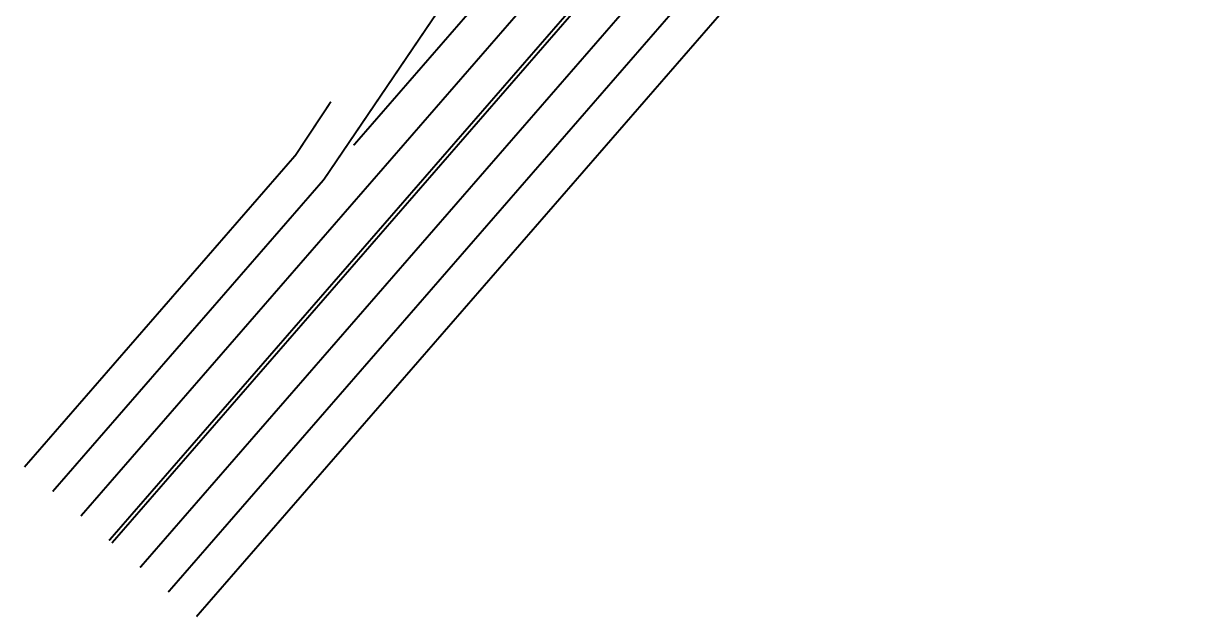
# Model space of a CAD drawing. Header units: millimetres. Extents: x 67532 to 67858, y 50657 to 50929.
# Drawn here: x 67581.3 to 67675.6, y 50657.2 to 50704.9 of the extents above; entities that cross this region are included whole.
import ezdxf

# ---------------------------------------------------------------- set-up
doc = ezdxf.new("R2010")
doc.units = ezdxf.units.MM
doc.linetypes.add('JTSS01', pattern=[6, 2, -4])
doc.layers.add('@-路面边线', color=7, linetype='Continuous')
doc.layers.add('@-道路标线', color=7, linetype='Continuous', lineweight=0)

msp = doc.modelspace()

# ---------------------------------------------------------------- linework, layer by layer
at = {"layer": '@-路面边线', "color": 7, "linetype": 'Continuous', "const_width": 0.15, "flags": 128}
msp.add_lwpolyline([(67606.002, 50698.641), (67603.168, 50694.353)], dxfattribs=at)
at = {"layer": '@-道路标线', "color": 7, "linetype": 'JTSS01', "const_width": 0.15, "flags": 128}
for points in [[(67661.666, 50757.074), (67607.83, 50695.142)], [(67664.347, 50755.585), (67585.931, 50665.378)], [(67649.928, 50729.396), (67590.686, 50661.245)], [(67652.192, 50727.427), (67592.95, 50659.277)], [(67608.519, 50696.933), (67613.341, 50704.041)]]:
    msp.add_lwpolyline(points, dxfattribs=at)
at = {"layer": '@-道路标线', "color": 7, "linetype": 'Continuous', "const_width": 0.15, "flags": 128}
for points in [[(67667.074, 50754.15), (67588.195, 50663.41)], [(67667.346, 50754.005), (67588.422, 50663.213)], [(67675.494, 50749.66), (67595.214, 50657.308)], [(67613.341, 50704.041), (67619.57, 50713.221)], [(67605.433, 50692.385), (67608.519, 50696.933)], [(67603.168, 50694.353), (67581.403, 50669.314)], [(67605.433, 50692.385), (67583.667, 50667.346)]]:
    msp.add_lwpolyline(points, dxfattribs=at)

doc.saveas('drawing.dxf')
